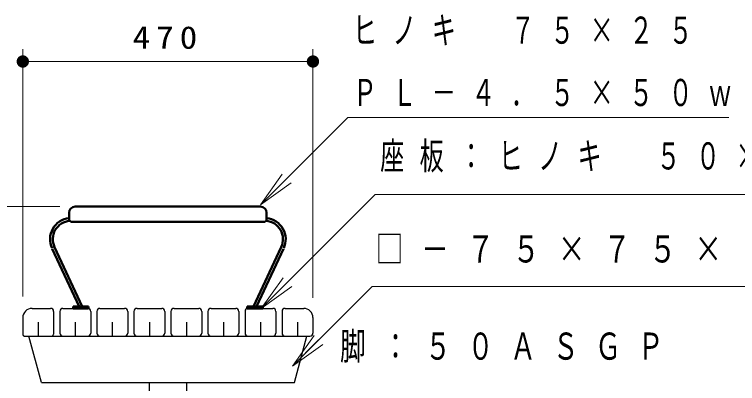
# Model space of a CAD drawing. Units: millimetres on the paper, scale 1:20. Extents: x -365 to 10, y -38 to 257.
# Drawn here: x -104.8 to -46.2, y 115.3 to 145.2 of the extents above; entities that cross this region are included whole.
import ezdxf

# ---------------------------------------------------------------- set-up
doc = ezdxf.new("R2010")
doc.units = ezdxf.units.MM
doc.layers.add('LY_1', color=7, linetype='Continuous', lineweight=25)
doc.styles.add('ＭＳ ゴシック', font='')
doc.styles.get('ＭＳ ゴシック').set_extended_font_data('MS Gothic')

# ---------------------------------------------------------------- blocks, each defined once
blk = doc.blocks.new('filled_dot')
at = {"color": 0, "linetype": 'Continuous', "lineweight": -2, "const_width": 1.25}
blk.add_lwpolyline([(-0.625, 0, 1), (0.625, 0, 1)], format="xyb", close=True, dxfattribs=at)

msp = doc.modelspace()

# ---------------------------------------------------------------- linework, layer by layer
at = {"layer": 'LY_1', "lineweight": 13}
for p, q in [((-104.129, 122.313), (-104.129, 142.353)), ((-80.629, 122.208), (-80.629, 142.353)), ((-104.129, 141.353), (-80.629, 141.353)), ((-84.879, 129.753), (-83.111, 132.228)), ((-84.879, 129.753), (-82.757, 131.874)), ((-82.404, 131.521), (-84.879, 129.753)), ((-101.134, 129.603), (-135.129, 129.603)), ((-84.82, 121.353), (-83.052, 123.828)), ((-84.82, 121.353), (-82.698, 123.474)), ((-82.345, 123.121), (-84.82, 121.353)), ((-82.295, 116.671), (-80.528, 119.146)), ((-82.295, 116.671), (-80.174, 118.792)), ((-79.821, 118.439), (-82.295, 116.671))]:
    msp.add_line(p, q, dxfattribs=at)
at = {"layer": 'LY_1', "color": 140, "lineweight": 50}
for p, q in [((-99.879, 129.603), (-84.879, 129.603)), ((-100.379, 129.103), (-100.379, 128.603)), ((-84.379, 129.103), (-84.379, 128.603)), ((-100.129, 128.353), (-84.629, 128.353)), ((-99.558, 121.503), (-101.742, 126.186)), ((-99.31, 121.503), (-101.555, 126.319)), ((-85.448, 121.503), (-83.202, 126.319)), ((-85.199, 121.503), (-83.016, 126.186)), ((-100.059, 121.503), (-100.059, 121.353)), ((-100.059, 121.503), (-98.809, 121.503)), ((-100.059, 121.353), (-98.809, 121.353)), ((-99.734, 121.503), (-99.734, 121.353)), ((-99.134, 121.503), (-99.134, 121.353)), ((-98.809, 121.503), (-98.809, 121.353)), ((-85.949, 121.503), (-85.949, 121.353)), ((-84.699, 121.503), (-85.949, 121.503)), ((-84.699, 121.353), (-85.949, 121.353)), ((-85.624, 121.503), (-85.624, 121.353)), ((-85.024, 121.503), (-85.024, 121.353)), ((-84.699, 121.503), (-84.699, 121.353))]:
    msp.add_line(p, q, dxfattribs=at)
at = {"layer": 'LY_1', "color": 4}
for p, q in [((-103.379, 121.353), (-101.879, 121.353)), ((-100.879, 121.353), (-98.879, 121.353)), ((-97.879, 121.353), (-95.879, 121.353)), ((-94.879, 121.353), (-92.879, 121.353)), ((-91.879, 121.353), (-89.879, 121.353)), ((-88.879, 121.353), (-86.879, 121.353)), ((-85.879, 121.353), (-83.879, 121.353)), ((-82.879, 121.353), (-81.379, 121.353)), ((-101.629, 121.103), (-101.629, 119.253)), ((-101.129, 121.103), (-101.129, 119.353)), ((-98.629, 121.103), (-98.629, 119.353)), ((-98.129, 121.103), (-98.129, 119.353)), ((-95.629, 121.103), (-95.629, 119.353)), ((-95.129, 121.103), (-95.129, 119.353)), ((-92.629, 121.103), (-92.629, 119.353)), ((-92.129, 121.103), (-92.129, 119.353)), ((-89.629, 121.103), (-89.629, 119.353)), ((-89.129, 121.103), (-89.129, 119.353)), ((-86.629, 121.103), (-86.629, 119.353)), ((-86.129, 121.103), (-86.129, 119.353)), ((-83.629, 121.103), (-83.629, 119.353)), ((-83.129, 121.103), (-83.129, 119.353)), ((-104.129, 120.603), (-104.129, 119.253)), ((-102.879, 120.228), (-102.879, 119.103)), ((-99.879, 120.228), (-99.879, 119.103)), ((-96.879, 120.228), (-96.879, 119.103)), ((-93.879, 120.228), (-93.879, 119.103)), ((-90.879, 120.228), (-90.879, 119.103)), ((-87.879, 120.228), (-87.879, 119.103)), ((-84.879, 120.228), (-84.879, 119.103)), ((-81.879, 120.228), (-81.879, 119.103)), ((-80.629, 120.603), (-80.629, 119.353)), ((-103.979, 119.103), (-80.879, 119.103)), ((-102.624, 115.353), (-103.629, 119.103)), ((-82.134, 115.353), (-81.129, 119.103)), ((-102.624, 115.353), (-82.134, 115.353)), ((-93.891, 115.353), (-93.891, 88.853)), ((-90.866, 115.353), (-90.866, 88.853))]:
    msp.add_line(p, q, dxfattribs=at)
at = {"layer": 'LY_1', "lineweight": 13}
for points in [[(-84.879, 129.753), (-77.808, 136.824), (-46.945, 136.824)], [(-84.82, 121.353), (-75.59, 130.583), (-38.74, 130.583)], [(-82.295, 116.671), (-75.828, 123.138), (-42.051, 123.138)]]:
    msp.add_lwpolyline(points, dxfattribs=at)
at = {"layer": 'LY_1', "color": 140, "lineweight": 50}
for centre, radius, start, end in [((-99.879, 129.103), 0.5, 90, 180), ((-84.879, 129.103), 0.5, 360, 90), ((-100.196, 126.953), 1.725, 96.08041, 205), ((-100.196, 126.953), 1.5, 94.91293, 205), ((-100.129, 128.603), 0.25, 179.99999, 270), ((-84.629, 128.603), 0.25, 270, 0.00001), ((-84.561, 126.953), 1.5, 335, 85.08707), ((-84.561, 126.953), 1.725, 335, 83.91958)]:
    msp.add_arc(centre, radius, start, end, dxfattribs=at)
at = {"layer": 'LY_1', "color": 4}
for centre, radius, start, end in [((-103.379, 120.603), 0.75, 89.99998, 179.99996), ((-101.879, 121.103), 0.25, 0, 89.99998), ((-100.879, 121.103), 0.25, 89.99998, 179.99996), ((-98.879, 121.103), 0.25, 0, 89.99998), ((-97.879, 121.103), 0.25, 89.99998, 179.99996), ((-95.879, 121.103), 0.25, 0, 89.99998), ((-94.879, 121.103), 0.25, 89.99998, 179.99996), ((-92.879, 121.103), 0.25, 0, 89.99998), ((-91.879, 121.103), 0.25, 89.99998, 179.99996), ((-89.879, 121.103), 0.25, 0, 89.99998), ((-88.879, 121.103), 0.25, 89.99998, 179.99996), ((-86.879, 121.103), 0.25, 0, 89.99998), ((-85.879, 121.103), 0.25, 89.99998, 179.99996), ((-83.879, 121.103), 0.25, 0, 89.99998), ((-82.879, 121.103), 0.25, 89.99998, 179.99996), ((-81.379, 120.603), 0.75, 0, 89.99998), ((-103.979, 119.253), 0.15, 179.99998, 270.00002), ((-101.779, 119.253), 0.15, 270.00002, 0), ((-100.879, 119.353), 0.25, 179.99998, 270.00002), ((-98.879, 119.353), 0.25, 270.00002, 0), ((-97.879, 119.353), 0.25, 179.99998, 270.00002), ((-95.879, 119.353), 0.25, 270.00002, 0), ((-94.879, 119.353), 0.25, 179.99998, 270.00002), ((-92.879, 119.353), 0.25, 270.00002, 0), ((-91.879, 119.353), 0.25, 179.99998, 270.00002), ((-89.879, 119.353), 0.25, 270.00002, 0), ((-88.879, 119.353), 0.25, 179.99998, 270.00002), ((-86.879, 119.353), 0.25, 270.00002, 0), ((-85.879, 119.353), 0.25, 179.99998, 270.00002), ((-83.879, 119.353), 0.25, 270.00002, 0), ((-82.879, 119.353), 0.25, 179.99998, 270.00002), ((-80.879, 119.353), 0.25, 270.00002, 0)]:
    msp.add_arc(centre, radius, start, end, dxfattribs=at)

# ---------------------------------------------------------------- block references
at = {"layer": 'LY_1', "lineweight": 13, "xscale": 0.4, "yscale": 0.4}
msp.add_blockref('filled_dot', (-104.129, 141.353), dxfattribs=at)
at = {"layer": 'LY_1', "lineweight": 13, "xscale": 0.4, "yscale": 0.4, "rotation": 180}
msp.add_blockref('filled_dot', (-80.629, 141.353), dxfattribs=at)

# ---------------------------------------------------------------- texts
at = {"layer": 'LY_1', "style": 'ＭＳ ゴシック'}
for s, insert, char_height, attachment_point in [('\\T1.64;\\W0.65;ヒノキ\u3000７５×２５', (-77.395, 143.824), 2.199, 4), ('\\T1.33;\\W1.15;470', (-92.379, 142.353), 1.833, 8), ('\\T1.64;\\W0.65;ＰＬ－４．５×５０ｗ', (-77.395, 138.824), 2.199, 4), ('\\T1.64;\\W0.65;座板：ヒノキ\u3000５０×４５', (-75.186, 133.583), 2.199, 4), ('\\T1.64;\\W0.75;□－７５×７５×３．２', (-75.554, 126.138), 2.199, 4), ('\\T1.64;\\W0.7;脚：５０ＡＳＧＰ', (-78.435, 118.173), 2.199, 4)]:
    msp.add_mtext(s, dxfattribs=dict(at, insert=insert, char_height=char_height, attachment_point=attachment_point))

doc.saveas('drawing.dxf')
